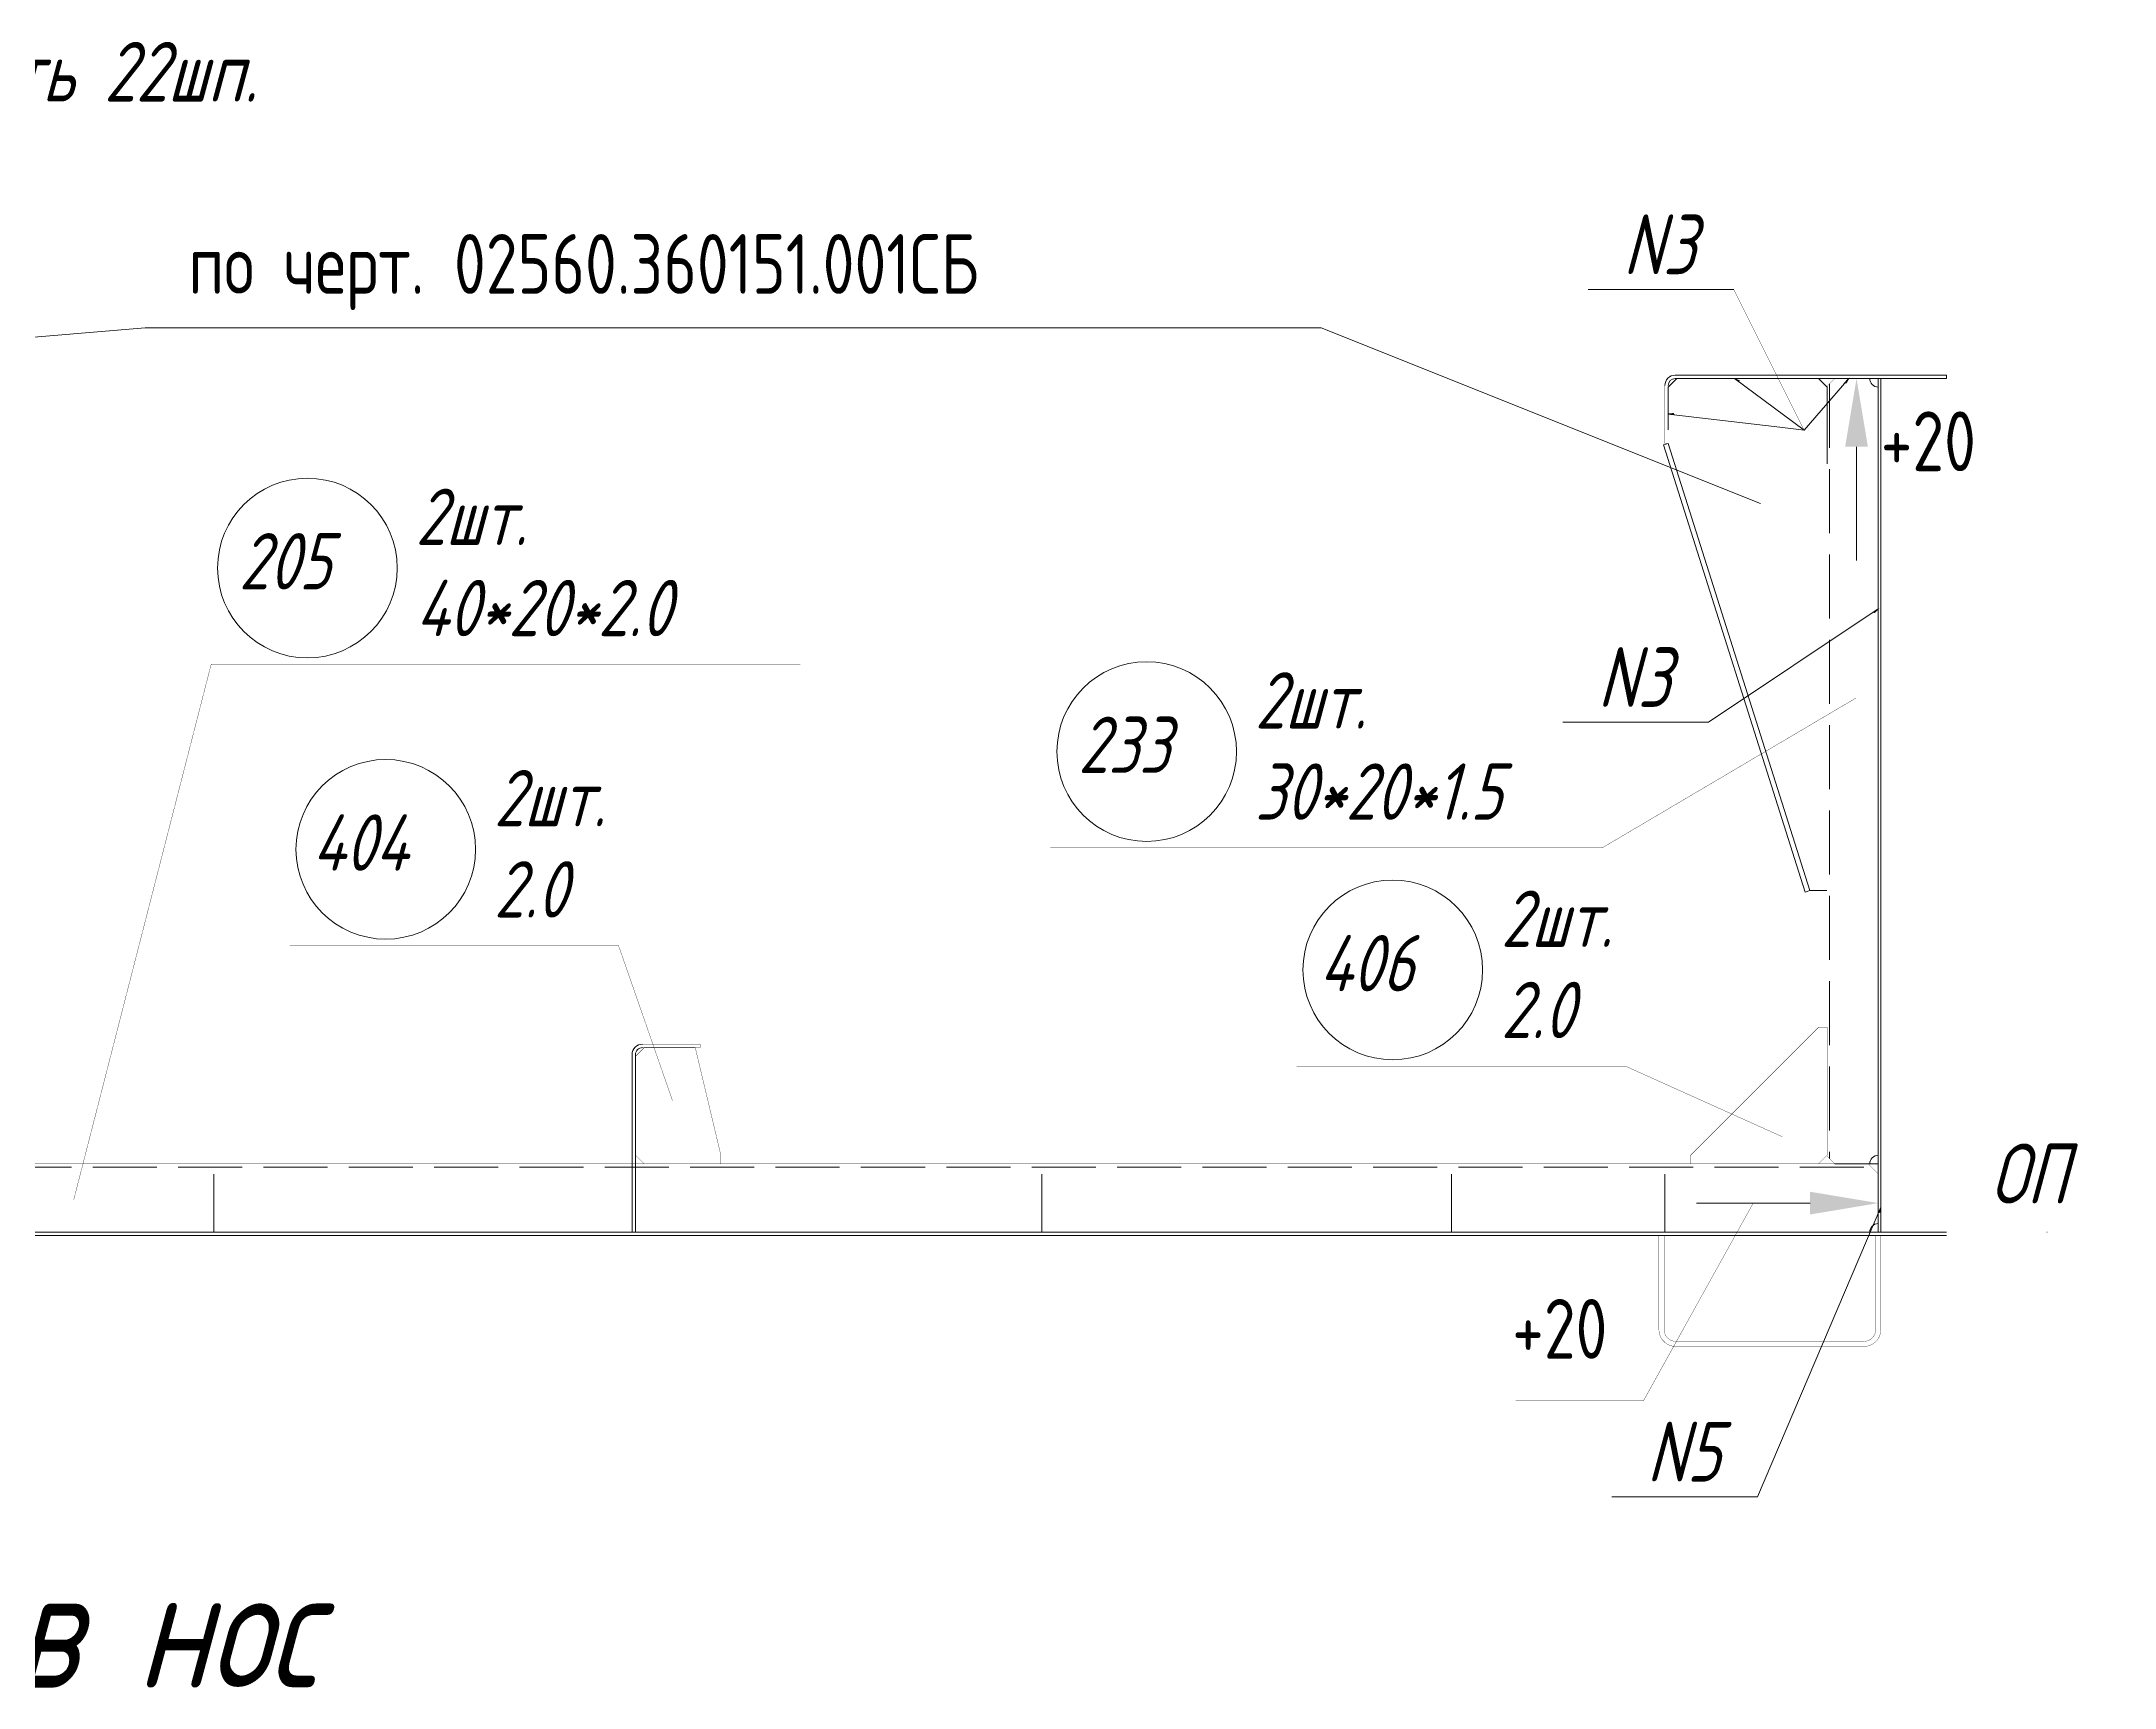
# Model space of a CAD drawing. Header units: millimetres. Extents: x 77380 to 135900, y -10260 to 17301.
# Drawn here: x 126143 to 127357, y 850 to 1814 of the extents above; entities that cross this region are included whole.
import ezdxf

# ---------------------------------------------------------------- set-up
doc = ezdxf.new("R2010")
doc.units = ezdxf.units.MM
for name, pattern in [('K5LT32768', [0]), ('K5LT32769', [50, 37.5, -12.5]), ('K5LT32770', [0]), ('K5LT32772', [0]), ('K5LT32773', [50, 37.5, -12.5]), ('K5LT32780', [0]), ('K5LT32784', [850.2000000029802, 600, -125, 0.2000000029802322, -125]), ('K5LT32789', [340.20000000298023, 240, -50, 0.2000000029802322, -50]), ('K5LT32790', [0]), ('K5LT32831', [0]), ('K5LT32835', [0]), ('K5LT_THIN', [0])]:
    doc.linetypes.add(name, pattern=pattern)
doc.styles.add('KTEXTSTYLE', font='GOST_AU.SHX', dxfattribs={"width": 0.96, "height": 5})

# ---------------------------------------------------------------- blocks, each defined once
blk = doc.blocks.new('U176')
blk.add_hatch(color=7).paths.add_polyline_path([(126667.6645254865, 16206.9976639366), (126654.3311921532, 16206.9976639366), (126660.9978588198, 16246.9976639366)])
at = {"color": 7, "linetype": 'K5LT32831', "lineweight": 9}
blk.add_line((126660.9978588198, 16206.9976639366), (126660.9978588198, 16140.47347333599), dxfattribs=at)
blk = doc.blocks.new('U179')
blk.add_hatch(color=7).paths.add_polyline_path([(126633.7481029605, 15757.33100489932), (126633.7481029605, 15770.66433823266), (126673.7481029605, 15763.99767156599)])
at = {"color": 7, "linetype": 'K5LT32831', "lineweight": 9}
blk.add_line((126633.7481029605, 15763.99767156599), (126567.2239123599, 15763.99767156599), dxfattribs=at)
blk = doc.blocks.new('U181')
at = {"color": 7, "linetype": 'K5LT_THIN', "lineweight": 18}
for p, q in [((126574.2645157638, 16045.68112788616), (126673.7481029605, 16112.03927620397)), ((126673.7481029605, 16112.03927620397), (126670.4204539042, 16109.81964746067))]:
    blk.add_line(p, q, dxfattribs=at)
at = {"color": 7, "linetype": 'K5LT32835', "lineweight": 18}
for p, q in [((126671.2527415021, 16110.373991949), (126671.2529288657, 16110.3749299804)), ((126671.9169877172, 16110.20724960333), (126671.2789564015, 16110.33469078865)), ((126671.9709389128, 16110.26122765076), (126671.2872101624, 16110.39779649974)), ((126671.3025735887, 16110.29928409698), (126671.3276367177, 16110.42476206693)), ((126671.8630365216, 16110.15327155589), (126671.328788488, 16110.25998293663)), ((126671.3524056752, 16110.22457624497), (126671.4023445698, 16110.47459415345)), ((126672.0248901084, 16110.3152056982), (126671.3619180144, 16110.44762858625)), ((126671.809085326, 16110.09929350845), (126671.3786205746, 16110.18527508462)), ((126671.4022377617, 16110.14986839295), (126671.4770524218, 16110.52442623997)), ((126671.7551341304, 16110.04531546101), (126671.4284526611, 16110.1105672326)), ((126672.078841304, 16110.36918374564), (126671.4366258665, 16110.49746067278)), ((126671.4520698482, 16110.07516054094), (126671.5517602738, 16110.57425832649)), ((126671.7011829348, 16109.99133741358), (126671.4782847476, 16110.03585938059)), ((126671.5019019348, 16110.00045268892), (126671.6264681258, 16110.62409041301)), ((126672.1327924996, 16110.42316179307), (126671.5113337185, 16110.5472927593)), ((126671.6472317392, 16109.93735936614), (126671.5281168341, 16109.96115152857)), ((126671.5517340213, 16109.9257448369), (126671.7011759778, 16110.67392249953)), ((126671.5932805436, 16109.8833813187), (126671.5779489206, 16109.88644367655)), ((126672.1867436952, 16110.47713984051), (126671.5860415705, 16110.59712484582)), ((126671.6117094517, 16109.90181939892), (126671.7758838298, 16110.72375458605)), ((126672.2406948908, 16110.53111788795), (126671.6607494225, 16110.64695693234)), ((126671.6926362451, 16109.98278647007), (126671.8505916819, 16110.77358667257)), ((126672.2946460864, 16110.58509593538), (126671.7354572745, 16110.69678901886)), ((126671.7735630385, 16110.06375354123), (126671.9252995339, 16110.8234187591)), ((126672.3485972819, 16110.63907398282), (126671.8101651265, 16110.74662110538)), ((126671.8544898319, 16110.14472061239), (126672.0000073859, 16110.87325084562)), ((126672.4025484775, 16110.69305203026), (126671.8848729786, 16110.7964531919)), ((126671.9354166252, 16110.22568768354), (126672.0747152379, 16110.92308293214)), ((126672.4564996731, 16110.7470300777), (126671.9595808306, 16110.84628527843)), ((126672.0163434186, 16110.3066547547), (126672.1494230899, 16110.97291501866)), ((126672.5104508687, 16110.80100812513), (126672.0342886826, 16110.89611736495)), ((126672.097270212, 16110.38762182586), (126672.2241309419, 16111.02274710518)), ((126672.5644020643, 16110.85498617257), (126672.1089965346, 16110.94594945147)), ((126672.1781970054, 16110.46858889701), (126672.298838794, 16111.0725791917)), ((126672.6183532599, 16110.90896422001), (126672.1837043866, 16110.99578153799)), ((126672.6723044555, 16110.96294226745), (126672.2584122386, 16111.04561362451)), ((126672.2591237988, 16110.54955596817), (126672.373546646, 16111.12241127822)), ((126672.7262556511, 16111.01692031488), (126672.3331200906, 16111.09544571103)), ((126672.3400505922, 16110.63052303932), (126672.448254498, 16111.17224336474)), ((126672.7802068467, 16111.07089836232), (126672.4078279427, 16111.14527779755)), ((126672.4209773856, 16110.71149011048), (126672.52296235, 16111.22207545126)), ((126672.8341580423, 16111.12487640976), (126672.4825357947, 16111.19510988407)), ((126672.501904179, 16110.79245718163), (126672.597670202, 16111.27190753779)), ((126672.8881092379, 16111.17885445719), (126672.5572436467, 16111.2449419706)), ((126672.5828309724, 16110.87342425279), (126672.672378054, 16111.32173962431)), ((126672.9420604335, 16111.23283250463), (126672.6319514987, 16111.29477405711)), ((126672.6637577658, 16110.95439132394), (126672.7470859061, 16111.37157171083)), ((126672.9960116291, 16111.28681055207), (126672.7066593507, 16111.34460614364)), ((126672.7446845591, 16111.0353583951), (126672.8217937581, 16111.42140379735)), ((126673.0499628247, 16111.34078859951), (126672.7813672027, 16111.39443823016)), ((126672.8256113525, 16111.11632546625), (126672.8965016101, 16111.47123588387)), ((126673.1039140203, 16111.39476664694), (126672.8560750548, 16111.44427031668)), ((126672.9065381459, 16111.19729253741), (126672.9712094621, 16111.52106797039)), ((126673.1578652158, 16111.44874469438), (126672.9307829068, 16111.4941024032)), ((126672.9874649393, 16111.27825960857), (126673.0459173141, 16111.57090005691)), ((126673.2118164115, 16111.50272274182), (126673.0054907588, 16111.54393448972)), ((126673.0683917327, 16111.35922667972), (126673.1206251661, 16111.62073214343)), ((126673.265767607, 16111.55670078925), (126673.0801986108, 16111.59376657624)), ((126673.1493185261, 16111.44019375088), (126673.1953330182, 16111.67056422996)), ((126673.3197188026, 16111.61067883669), (126673.1549064628, 16111.64359866277)), ((126673.3736699982, 16111.66465688413), (126673.2296143148, 16111.69343074928)), ((126673.2302453195, 16111.52116082203), (126673.2700408702, 16111.72039631648)), ((126673.4276211938, 16111.71863493157), (126673.3043221669, 16111.74326283581)), ((126673.3111721129, 16111.60212789319), (126673.3447487222, 16111.770228403)), ((126673.4815723894, 16111.772612979), (126673.3790300189, 16111.79309492233)), ((126673.3920989063, 16111.68309496434), (126673.4194565742, 16111.82006048952)), ((126673.535523585, 16111.82659102644), (126673.4537378709, 16111.84292700885)), ((126673.4730256997, 16111.7640620355), (126673.4941644262, 16111.86989257604)), ((126673.5894747806, 16111.88056907388), (126673.5284457229, 16111.89275909537)), ((126673.5539524931, 16111.84502910665), (126673.5688722783, 16111.91972466256)), ((126673.6434259762, 16111.93454712131), (126673.6031535749, 16111.94259118189)), ((126673.6348792864, 16111.92599617781), (126673.6435801303, 16111.96955674908)), ((126673.6973771718, 16111.98852516875), (126673.6778614269, 16111.99242326841)), ((126673.7158060798, 16112.00696324897), (126673.7182879823, 16112.0193888356))]:
    blk.add_line(p, q, dxfattribs=at)
at = {"color": 7, "linetype": 'K5LT32835', "const_width": 0.18}
blk.add_lwpolyline([(126671.2523661682, 16110.3745546465), (126673.7481029605, 16112.03927620397), (126671.5853104797, 16109.87540728805)], close=True, dxfattribs=at)
blk = doc.blocks.new('U184')
at = {"color": 7, "linetype": 'K5LT_THIN', "lineweight": 18}
for p, q in [((126602.9992849072, 15591.99985856249), (126675.2480419253, 15761.52512559063)), ((126675.2480419253, 15761.52512559063), (126673.6797935401, 15757.84537057131))]:
    blk.add_line(p, q, dxfattribs=at)
at = {"color": 7, "linetype": 'K5LT32835', "lineweight": 18}
for p, q in [((126674.0724778741, 15758.76504413909), (126674.0721208234, 15758.76593156391)), ((126674.7351185879, 15759.06409362013), (126674.0882768505, 15758.803840241)), ((126674.1550907305, 15758.72983595869), (126674.1073290038, 15758.84854442025)), ((126674.7195472469, 15758.98938154311), (126674.1159375779, 15758.74652235984)), ((126674.7506899288, 15759.13880569714), (126674.1234850309, 15758.88645309734)), ((126674.2377035868, 15758.69462777829), (126674.1425371842, 15758.93115727659)), ((126674.7662612698, 15759.21351777416), (126674.1586932113, 15758.96906595368)), ((126674.3203164432, 15758.65941959788), (126674.1777453646, 15759.01377013293)), ((126674.7818326107, 15759.28822985118), (126674.1939013917, 15759.05167881002)), ((126674.703975906, 15758.91466946609), (126674.1985504342, 15758.71131417944)), ((126674.4029292995, 15758.62421141748), (126674.212953545, 15759.09638298928)), ((126674.7974039517, 15759.3629419282), (126674.2291095721, 15759.13429166636)), ((126674.4855421558, 15758.58900323708), (126674.2481617254, 15759.17899584561)), ((126674.8129752926, 15759.43765400521), (126674.2643177525, 15759.2169045227)), ((126674.6884045651, 15758.83995738907), (126674.2811632905, 15758.67610599903)), ((126674.5681550122, 15758.55379505668), (126674.2833699058, 15759.26160870196)), ((126674.8285466336, 15759.51236608223), (126674.2995259329, 15759.29951737904)), ((126674.6314381346, 15758.56662959044), (126674.3185780862, 15759.34422155829)), ((126674.8441179745, 15759.58707815925), (126674.3347341133, 15759.38213023538)), ((126674.654795146, 15758.67869770597), (126674.3537862666, 15759.42683441464)), ((126674.6728332241, 15758.76524531206), (126674.3637761469, 15758.64089781863)), ((126674.8596893154, 15759.66179023627), (126674.3699422937, 15759.46474309172)), ((126674.6781521574, 15758.7907658215), (126674.388994447, 15759.50944727098)), ((126674.8752606564, 15759.73650231329), (126674.4051504741, 15759.54735594806)), ((126674.7015091688, 15758.90283393702), (126674.4242026274, 15759.59206012732)), ((126674.8908319973, 15759.81121439031), (126674.4403586545, 15759.6299688044)), ((126674.6572618832, 15758.69053323504), (126674.4463890032, 15758.60568963823)), ((126674.7248661802, 15759.01490205255), (126674.4594108078, 15759.67467298366)), ((126674.9064033383, 15759.88592646732), (126674.4755668349, 15759.71258166074)), ((126674.7482231917, 15759.12697016808), (126674.4946189882, 15759.75728584)), ((126674.9219746792, 15759.96063854434), (126674.5107750153, 15759.79519451708)), ((126674.6416905422, 15758.61582115802), (126674.5290018596, 15758.57048145782)), ((126674.7715802031, 15759.2390382836), (126674.5298271686, 15759.83989869634)), ((126674.9375460202, 15760.03535062136), (126674.5459831957, 15759.87780737342)), ((126674.7949372145, 15759.35110639913), (126674.5650353491, 15759.92251155268)), ((126674.9531173611, 15760.11006269838), (126674.5811913761, 15759.96042022976)), ((126674.8182942259, 15759.46317451465), (126674.6002435295, 15760.00512440902)), ((126674.6261192013, 15758.541109081), (126674.6116147159, 15758.53527327742)), ((126674.9686887021, 15760.18477477539), (126674.6163995565, 15760.04303308611)), ((126674.8416512373, 15759.57524263018), (126674.6354517099, 15760.08773726536)), ((126674.984260043, 15760.25948685241), (126674.6516077369, 15760.12564594244)), ((126674.8650082487, 15759.68731074571), (126674.6706598903, 15760.1703501217)), ((126674.999831384, 15760.33419892943), (126674.6868159173, 15760.20825879879)), ((126674.8883652602, 15759.79937886123), (126674.7058680707, 15760.25296297804)), ((126675.0154027249, 15760.40891100645), (126674.7220240977, 15760.29087165512)), ((126674.9117222716, 15759.91144697676), (126674.7410762511, 15760.33557583438)), ((126675.0309740658, 15760.48362308346), (126674.7572322781, 15760.37348451147)), ((126674.935079283, 15760.02351509229), (126674.7762844315, 15760.41818869072)), ((126675.0465454068, 15760.55833516048), (126674.7924404585, 15760.45609736781)), ((126674.9584362944, 15760.13558320782), (126674.8114926119, 15760.50080154706)), ((126675.0621167477, 15760.6330472375), (126674.8276486389, 15760.53871022415)), ((126674.9817933058, 15760.24765132334), (126674.8467007923, 15760.58341440341)), ((126675.0776880887, 15760.70775931451), (126674.8628568193, 15760.62132308049)), ((126675.0051503172, 15760.35971943887), (126674.8819089727, 15760.66602725974)), ((126675.0932594296, 15760.78247139153), (126674.8980649997, 15760.70393593683)), ((126675.0285073287, 15760.47178755439), (126674.9171171531, 15760.74864011609)), ((126675.1088307706, 15760.85718346855), (126674.9332731801, 15760.78654879317)), ((126675.0518643401, 15760.58385566992), (126674.9523253335, 15760.83125297242)), ((126675.1244021115, 15760.93189554557), (126674.9684813605, 15760.86916164951)), ((126675.0752213515, 15760.69592378545), (126674.9875335139, 15760.91386582877)), ((126675.1399734525, 15761.00660762258), (126675.0036895409, 15760.95177450585)), ((126675.0985783629, 15760.80799190097), (126675.0227416943, 15760.99647868511)), ((126675.1555447934, 15761.0813196996), (126675.0388977213, 15761.03438736219)), ((126675.1219353743, 15760.9200600165), (126675.0579498747, 15761.07909154145)), ((126675.1711161344, 15761.15603177662), (126675.0741059017, 15761.11700021853)), ((126675.1452923858, 15761.03212813202), (126675.0931580551, 15761.16170439779)), ((126675.1866874753, 15761.23074385364), (126675.1093140821, 15761.19961307487)), ((126675.1686493972, 15761.14419624755), (126675.1283662355, 15761.24431725413)), ((126675.2022588163, 15761.30545593065), (126675.1445222625, 15761.28222593121)), ((126675.1920064086, 15761.25626436308), (126675.1635744159, 15761.32693011047)), ((126675.2178301572, 15761.38016800767), (126675.1797304429, 15761.36483878755)), ((126675.21536342, 15761.3683324786), (126675.1987825963, 15761.40954296681)), ((126675.2334014981, 15761.45488008469), (126675.2149386234, 15761.44745164389)), ((126675.2387204314, 15761.48040059413), (126675.2339907767, 15761.49215582315))]:
    blk.add_line(p, q, dxfattribs=at)
at = {"color": 7, "linetype": 'K5LT32835', "const_width": 0.18}
blk.add_lwpolyline([(126674.0718556364, 15758.76530932614), (126675.2480419253, 15761.52512559063), (126674.6238188893, 15758.53007206836)], close=True, dxfattribs=at)
blk = doc.blocks.new('U189')
at = {"color": 7, "linetype": 'K5LT_THIN', "lineweight": 18}
for p, q in [((126550.670714373, 16226.17701471965), (126554.6427192801, 16225.7045985705)), ((126615.9706196687, 16218.41047602659), (126550.670714373, 16226.17701471965))]:
    blk.add_line(p, q, dxfattribs=at)
at = {"color": 7, "linetype": 'K5LT32835', "lineweight": 18}
for p, q in [((126550.7162578832, 16226.18062085817), (126550.7063026329, 16226.17278197848)), ((126550.7422454444, 16226.18267855519), (126550.7545572636, 16226.16704274418)), ((126550.8303769613, 16226.18965681523), (126550.7954766864, 16226.16217593344)), ((126550.8183248298, 16226.18870252657), (126550.8437313171, 16226.15643669914)), ((126550.9444960394, 16226.1986927723), (126550.8846507398, 16226.1515698884)), ((126550.8944042152, 16226.19472649795), (126550.9329053705, 16226.1458306541)), ((126550.9704836006, 16226.20075046932), (126551.0220794239, 16226.13522460906)), ((126551.0586151174, 16226.20772872937), (126550.9738247933, 16226.14096384336)), ((126551.0465629859, 16226.2067744407), (126551.1112534774, 16226.12461856403)), ((126551.1727341955, 16226.21676468643), (126551.0629988467, 16226.13035779832)), ((126551.1226423713, 16226.21279841208), (126551.2004275308, 16226.11401251899)), ((126551.2868532736, 16226.22580064349), (126551.1521729002, 16226.11975175329)), ((126551.1987217567, 16226.21882238345), (126551.2896015843, 16226.10340647395)), ((126551.4009723517, 16226.23483660056), (126551.2413469536, 16226.10914570825)), ((126551.2748011421, 16226.22484635483), (126551.3787756378, 16226.09280042891)), ((126551.5150914297, 16226.24387255763), (126551.3305210071, 16226.09853966321)), ((126551.3508805275, 16226.23087032621), (126551.4679496912, 16226.08219438387)), ((126551.6292105078, 16226.25290851469), (126551.4196950605, 16226.08793361817)), ((126551.4269599128, 16226.23689429758), (126551.5571237446, 16226.07158833884)), ((126551.5030392982, 16226.24291826896), (126551.6462977981, 16226.0609822938)), ((126551.7433295859, 16226.26194447176), (126551.508869114, 16226.07732757314)), ((126551.5791186836, 16226.24894224034), (126551.7354718516, 16226.05037624876)), ((126551.8574486639, 16226.27098042882), (126551.5980431674, 16226.0667215281)), ((126551.655198069, 16226.25496621171), (126551.824645905, 16226.03977020373)), ((126551.971567742, 16226.28001638589), (126551.6872172209, 16226.05611548306)), ((126551.7312774544, 16226.26099018309), (126551.9138199584, 16226.02916415868)), ((126552.0856868201, 16226.28905234295), (126551.7763912743, 16226.04550943802)), ((126551.8073568398, 16226.26701415447), (126552.0029940119, 16226.01855811365)), ((126552.1998058982, 16226.29808830002), (126551.8655653278, 16226.03490339299)), ((126551.8834362251, 16226.27303812584), (126552.0921680653, 16226.00795206861)), ((126552.3139249762, 16226.30712425708), (126551.9547393812, 16226.02429734794)), ((126551.9595156105, 16226.27906209722), (126552.1813421188, 16225.99734602357)), ((126552.0355949959, 16226.2850860686), (126552.2705161723, 16225.98673997853)), ((126552.4280440543, 16226.31616021415), (126552.0439134347, 16226.01369130291)), ((126552.1116743813, 16226.29111003997), (126552.3596902257, 16225.97613393349)), ((126552.5421631324, 16226.32519617121), (126552.1330874881, 16226.00308525787)), ((126552.1877537666, 16226.29713401135), (126552.4488642791, 16225.96552788846)), ((126552.6562822104, 16226.33423212828), (126552.2222615416, 16225.99247921283)), ((126552.263833152, 16226.30315798273), (126552.5380383326, 16225.95492184342)), ((126552.7704012885, 16226.34326808534), (126552.311435595, 16225.98187316779)), ((126552.3399125374, 16226.3091819541), (126552.6272123861, 16225.94431579838)), ((126552.8845203666, 16226.3523040424), (126552.4006096485, 16225.97126712276)), ((126552.4159919228, 16226.31520592548), (126552.7163864395, 16225.93370975335)), ((126552.9986394446, 16226.36133999947), (126552.4897837019, 16225.96066107772)), ((126552.4920713082, 16226.32122989686), (126552.8055604929, 16225.9231037083)), ((126552.5681506936, 16226.32725386823), (126552.8947345464, 16225.91249766327)), ((126553.1127585227, 16226.37037595654), (126552.5789577554, 16225.95005503268)), ((126552.6442300789, 16226.33327783961), (126552.9839085998, 16225.90189161823)), ((126553.2268776008, 16226.3794119136), (126552.6681318088, 16225.93944898764)), ((126552.7203094643, 16226.33930181099), (126553.0730826533, 16225.89128557319)), ((126553.3409966789, 16226.38844787067), (126552.7573058623, 16225.92884294261)), ((126552.7963888497, 16226.34532578236), (126553.1622567068, 16225.88067952816)), ((126553.4551157569, 16226.39748382773), (126552.8464799157, 16225.91823689757)), ((126552.8724682351, 16226.35134975374), (126553.2514307602, 16225.87007348311)), ((126553.569234835, 16226.4065197848), (126552.9356539692, 16225.90763085253)), ((126552.9485476205, 16226.35737372512), (126553.3406048136, 16225.85946743808)), ((126553.0246270058, 16226.3633976965), (126553.4297788671, 16225.84886139304)), ((126553.6833539131, 16226.41555574186), (126553.0248280226, 16225.89702480749)), ((126553.1007063912, 16226.36942166787), (126553.5189529205, 16225.838255348)), ((126553.713434208, 16226.35841858501), (126553.1140020761, 16225.88641876245)), ((126553.1767857766, 16226.37544563925), (126553.608126974, 16225.82764930297)), ((126553.7028281629, 16226.26924453156), (126553.2031761295, 16225.87581271742)), ((126553.252865162, 16226.38146961062), (126553.6553774032, 16225.87028558191)), ((126553.6922221179, 16226.18007047811), (126553.292350183, 16225.86520667238)), ((126553.3289445474, 16226.387493582), (126553.6659834482, 16225.95945963537)), ((126553.6816160729, 16226.09089642466), (126553.3815242364, 16225.85460062734)), ((126553.4050239327, 16226.39351755338), (126553.6765894932, 16226.04863368882)), ((126553.6710100278, 16226.00172237121), (126553.4706982899, 16225.8439945823)), ((126553.4811033181, 16226.39954152476), (126553.6871955383, 16226.13780774227)), ((126553.5571827035, 16226.40556549613), (126553.6978015833, 16226.22698179572)), ((126553.6604039828, 16225.91254831776), (126553.5598723433, 16225.83338853726)), ((126553.6332620889, 16226.41158946751), (126553.7084076283, 16226.31615584917)), ((126553.6497979378, 16225.82337426431), (126553.6490463968, 16225.82278249223)), ((126553.7093414743, 16226.41761343888), (126553.7190136734, 16226.40532990262))]:
    blk.add_line(p, q, dxfattribs=at)
at = {"color": 7, "linetype": 'K5LT32835', "const_width": 0.18}
blk.add_lwpolyline([(126553.6497180533, 16225.82270260778), (126550.670714373, 16226.17701471965), (126553.7205804757, 16226.41850334385)], close=True, dxfattribs=at)
blk = doc.blocks.new('U190')
at = {"color": 7, "linetype": 'K5LT_THIN', "lineweight": 18}
for p, q in [((126589.5101870097, 16246.99728246687), (126592.7200770574, 16244.6105261153)), ((126630.238019222, 16216.71356222283), (126589.5101870097, 16246.99728246687))]:
    blk.add_line(p, q, dxfattribs=at)
at = {"color": 7, "linetype": 'K5LT32835', "lineweight": 18}
for p, q in [((126589.5514830635, 16246.97774144582), (126589.538946894, 16246.97589767318)), ((126589.5750469855, 16246.96659115289), (126589.5779428324, 16246.94690172556)), ((126589.6549592241, 16246.92877720711), (126589.6110109808, 16246.92231346483)), ((126589.6440310926, 16246.93394832709), (126589.6500069192, 16246.89331751722)), ((126589.7584353848, 16246.87981296841), (126589.6830750677, 16246.8687292565)), ((126589.7130151997, 16246.90130550128), (126589.7220710061, 16246.83973330888)), ((126589.8619115455, 16246.8308487297), (126589.7551391546, 16246.81514504816)), ((126589.7819993068, 16246.86866267548), (126589.794135093, 16246.78614910054)), ((126589.9653877062, 16246.781884491), (126589.8272032415, 16246.76156083982)), ((126589.8509834139, 16246.83601984967), (126589.8661991799, 16246.7325648922)), ((126590.0688638668, 16246.73292025229), (126589.8992673283, 16246.70797663148)), ((126589.9199675211, 16246.80337702387), (126589.9382632667, 16246.67898068386)), ((126590.1723400275, 16246.68395601358), (126589.9713314152, 16246.65439242314)), ((126589.9889516282, 16246.77073419807), (126590.0103273536, 16246.62539647552)), ((126590.2758161882, 16246.63499177488), (126590.0433955021, 16246.6008082148)), ((126590.0579357353, 16246.73809137226), (126590.0823914405, 16246.57181226719)), ((126590.3792923489, 16246.58602753617), (126590.1154595889, 16246.54722400646)), ((126590.1269198424, 16246.70544854646), (126590.1544555273, 16246.51822805885)), ((126590.4827685095, 16246.53706329747), (126590.1875236758, 16246.49363979812)), ((126590.1959039495, 16246.67280572065), (126590.2265196142, 16246.46464385051)), ((126590.5862446702, 16246.48809905876), (126590.2595877627, 16246.44005558978)), ((126590.2648880566, 16246.64016289485), (126590.2985837011, 16246.41105964217)), ((126590.6897208309, 16246.43913482005), (126590.3316518496, 16246.38647138144)), ((126590.3338721638, 16246.60752006905), (126590.370647788, 16246.35747543383)), ((126590.4028562709, 16246.57487724324), (126590.4427118748, 16246.30389122549)), ((126590.7931969916, 16246.39017058135), (126590.4037159364, 16246.33288717311)), ((126590.471840378, 16246.54223441744), (126590.5147759617, 16246.25030701715)), ((126590.8966731522, 16246.34120634264), (126590.4757800233, 16246.27930296477)), ((126590.5408244851, 16246.50959159164), (126590.5868400486, 16246.19672280881)), ((126591.0001493129, 16246.29224210394), (126590.5478441102, 16246.22571875643)), ((126590.6098085922, 16246.47694876583), (126590.6589041354, 16246.14313860047)), ((126591.1036254736, 16246.24327786523), (126590.619908197, 16246.17213454809)), ((126590.6787926993, 16246.44430594003), (126590.7309682223, 16246.08955439213)), ((126591.2071016343, 16246.19431362652), (126590.6919722839, 16246.11855033975)), ((126590.7477768065, 16246.41166311422), (126590.8030323092, 16246.0359701838)), ((126591.3105777949, 16246.14534938782), (126590.7640363708, 16246.06496613141)), ((126590.8167609136, 16246.37902028842), (126590.8750963961, 16245.98238597545)), ((126591.4140539556, 16246.09638514911), (126590.8361004577, 16246.01138192307)), ((126590.8857450207, 16246.34637746261), (126590.9471604829, 16245.92880176712)), ((126591.5175301163, 16246.04742091041), (126590.9081645445, 16245.95779771473)), ((126590.9547291278, 16246.31373463681), (126591.0192245698, 16245.87521755878)), ((126591.621006277, 16245.9984566717), (126590.9802286314, 16245.90421350639)), ((126591.0237132349, 16246.28109181101), (126591.0912886567, 16245.82163335044)), ((126591.7244824376, 16245.94949243299), (126591.0522927183, 16245.85062929805)), ((126591.092697342, 16246.2484489852), (126591.1633527435, 16245.7680491421)), ((126591.8279585983, 16245.90052819429), (126591.1243568051, 16245.79704508972)), ((126591.1616814492, 16246.2158061594), (126591.2354168304, 16245.71446493376)), ((126591.931434759, 16245.85156395558), (126591.196420892, 16245.74346088137)), ((126591.2306655563, 16246.18316333359), (126591.3074809173, 16245.66088072542)), ((126592.0349109197, 16245.80259971688), (126591.2684849789, 16245.68987667304)), ((126591.2996496634, 16246.15052050779), (126591.3795450042, 16245.60729651708)), ((126592.1383870803, 16245.75363547817), (126591.3405490658, 16245.6362924647)), ((126591.3686337705, 16246.11787768199), (126591.451609091, 16245.55371230874)), ((126592.241863241, 16245.70467123946), (126591.4126131526, 16245.58270825636)), ((126591.4376178776, 16246.08523485618), (126591.5236731779, 16245.5001281004)), ((126592.2395133903, 16245.64014250915), (126591.4846772395, 16245.52912404802)), ((126591.5066019847, 16246.05259203038), (126591.5957372648, 16245.44654389206)), ((126592.185929182, 16245.56807842228), (126591.5567413264, 16245.47553983968)), ((126591.5755860919, 16246.01994920458), (126591.6678013517, 16245.39295968372)), ((126592.1323449736, 16245.49601433541), (126591.6288054132, 16245.42195563134)), ((126591.644570199, 16245.98730637877), (126591.7398654385, 16245.33937547539)), ((126592.0787607653, 16245.42395024854), (126591.7008695001, 16245.368371423)), ((126591.7135543061, 16245.95466355297), (126591.8119295254, 16245.28579126704)), ((126592.0251765569, 16245.35188616166), (126591.772933587, 16245.31478721466)), ((126591.7825384132, 16245.92202072716), (126591.8839936123, 16245.23220705871)), ((126591.9715923486, 16245.27982207479), (126591.8449976739, 16245.26120300632)), ((126591.8515225203, 16245.88937790136), (126591.9461968983, 16245.24566835687)), ((126591.9180081403, 16245.20775798792), (126591.9170617607, 16245.20761879798)), ((126591.9205066274, 16245.85673507555), (126591.9997811066, 16245.31773244375)), ((126591.9894907346, 16245.82409224975), (126592.053365315, 16245.38979653062)), ((126592.0584748417, 16245.79144942395), (126592.1069495233, 16245.46186061749)), ((126592.1274589488, 16245.75880659814), (126592.1605337316, 16245.53392470436)), ((126592.1964430559, 16245.72616377234), (126592.21411794, 16245.60598879123)), ((126592.265427163, 16245.69352094653), (126592.2677021483, 16245.67805287811))]:
    blk.add_line(p, q, dxfattribs=at)
at = {"color": 7, "linetype": 'K5LT32835', "const_width": 0.18}
blk.add_lwpolyline([(126591.9176045455, 16245.20721520319), (126589.5101870097, 16246.99728246687), (126592.2756179982, 16245.68869871035)], close=True, dxfattribs=at)
blk = doc.blocks.new('U191')
at = {"color": 7, "linetype": 'K5LT_THIN', "lineweight": 18}
for p, q in [((126630.238019222, 16216.71356222283), (126656.444074208, 16246.99728246687)), ((126656.444074208, 16246.99728246687), (126653.8266249469, 16243.97255779088))]:
    blk.add_line(p, q, dxfattribs=at)
at = {"color": 7, "linetype": 'K5LT32835', "lineweight": 18}
for p, q in [((126654.4814987358, 16244.72829635547), (126654.4814298665, 16244.72925043358)), ((126655.2038198728, 16244.81060967609), (126654.5083947156, 16244.7604110164)), ((126655.1661681972, 16244.74422660268), (126654.5172222113, 16244.69738300152)), ((126654.5494057415, 16244.6695329436), (126654.5401932784, 16244.7971574393)), ((126655.2414715484, 16244.8769927495), (126654.5671581275, 16244.82831802211)), ((126655.1285165216, 16244.67784352927), (126654.585129217, 16244.63861958964)), ((126654.6173127473, 16244.61076953173), (126654.5989566903, 16244.86506444501)), ((126655.279123224, 16244.94337582291), (126654.6259215394, 16244.89622502783)), ((126655.090864846, 16244.61146045586), (126654.6530362228, 16244.57985617777)), ((126654.685219753, 16244.55200611985), (126654.6577201022, 16244.93297145073)), ((126655.3167748996, 16245.00975889631), (126654.6846849513, 16244.96413203354)), ((126654.7531267587, 16244.49324270798), (126654.716483514, 16245.00087845645)), ((126655.0532131704, 16244.54507738246), (126654.7209432285, 16244.5210927659)), ((126655.3544265752, 16245.07614196972), (126654.7434483631, 16245.03203903926)), ((126654.8210337644, 16244.43447929611), (126654.7752469259, 16245.06878546216)), ((126655.0155614947, 16244.47869430905), (126654.7888502342, 16244.46232935403)), ((126655.3920782508, 16245.14252504313), (126654.802211775, 16245.09994604497)), ((126654.8889407701, 16244.37571588424), (126654.8340103378, 16245.13669246787)), ((126654.9779098191, 16244.41231123564), (126654.8567572399, 16244.40356594216)), ((126655.4297299264, 16245.20890811654), (126654.8609751869, 16245.16785305069)), ((126654.9531193834, 16244.36860361069), (126654.8927737496, 16245.20459947359)), ((126655.467381602, 16245.27529118994), (126654.9197385987, 16245.2357600564)), ((126654.9402581435, 16244.34592816223), (126654.9246642456, 16244.34480253029)), ((126655.0095968968, 16244.4681782208), (126654.9515371615, 16245.2725064793)), ((126655.5050332776, 16245.34167426335), (126654.9785020106, 16245.30366706212)), ((126655.0660744102, 16244.56775283091), (126655.0103005734, 16245.34041348502)), ((126655.5426849532, 16245.40805733676), (126655.0372654225, 16245.37157406783)), ((126655.1225519236, 16244.66732744103), (126655.0690639853, 16245.40832049074)), ((126655.5803366288, 16245.47444041017), (126655.0960288344, 16245.43948107355)), ((126655.179029437, 16244.76690205114), (126655.1278273971, 16245.47622749645)), ((126655.6179883045, 16245.54082348358), (126655.1547922462, 16245.50738807927)), ((126655.2355069504, 16244.86647666125), (126655.186590809, 16245.54413450217)), ((126655.6556399801, 16245.60720655699), (126655.2135556581, 16245.57529508498)), ((126655.2919844638, 16244.96605127136), (126655.2453542209, 16245.61204150788)), ((126655.6932916557, 16245.67358963039), (126655.27231907, 16245.64320209069)), ((126655.3484619772, 16245.06562588147), (126655.3041176327, 16245.6799485136)), ((126655.7309433313, 16245.7399727038), (126655.3310824818, 16245.71110909641)), ((126655.4049394907, 16245.16520049158), (126655.3628810446, 16245.74785551931)), ((126655.7685950069, 16245.80635577721), (126655.3898458937, 16245.77901610213)), ((126655.4614170041, 16245.2647751017), (126655.4216444565, 16245.81576252503)), ((126655.8062466825, 16245.87273885062), (126655.4486093056, 16245.84692310784)), ((126655.5178945175, 16245.36434971181), (126655.4804078684, 16245.88366953074)), ((126655.8438983581, 16245.93912192402), (126655.5073727175, 16245.91483011356)), ((126655.5743720309, 16245.46392432192), (126655.5391712802, 16245.95157653646)), ((126655.8815500337, 16246.00550499743), (126655.5661361293, 16245.98273711927)), ((126655.6308495443, 16245.56349893204), (126655.5979346921, 16246.01948354217)), ((126655.9192017093, 16246.07188807084), (126655.6248995412, 16246.05064412499)), ((126655.6873270577, 16245.66307354215), (126655.656698104, 16246.08739054789)), ((126655.9568533849, 16246.13827114425), (126655.6836629531, 16246.1185511307)), ((126655.7438045711, 16245.76264815226), (126655.7154615158, 16246.1552975536)), ((126655.9945050605, 16246.20465421766), (126655.7424263649, 16246.18645813642)), ((126655.8002820845, 16245.86222276237), (126655.7742249277, 16246.22320455932)), ((126656.0321567361, 16246.27103729107), (126655.8011897768, 16246.25436514213)), ((126655.856759598, 16245.96179737248), (126655.8329883396, 16246.29111156503)), ((126656.0698084117, 16246.33742036447), (126655.8599531887, 16246.32227214785)), ((126655.9132371114, 16246.06137198259), (126655.8917517515, 16246.35901857075)), ((126656.1074600873, 16246.40380343788), (126655.9187166006, 16246.39017915356)), ((126655.9697146248, 16246.16094659271), (126655.9505151633, 16246.42692557646)), ((126656.1451117629, 16246.47018651129), (126655.9774800124, 16246.45808615928)), ((126656.0261921382, 16246.26052120282), (126656.0092785752, 16246.49483258218)), ((126656.1827634386, 16246.5365695847), (126656.0362434243, 16246.52599316499)), ((126656.0826696516, 16246.36009581293), (126656.0680419871, 16246.56273958789)), ((126656.2204151142, 16246.6029526581), (126656.0950068362, 16246.59390017071)), ((126656.139147165, 16246.45967042304), (126656.1268053989, 16246.63064659361)), ((126656.2580667898, 16246.66933573151), (126656.153770248, 16246.66180717642)), ((126656.1956246784, 16246.55924503315), (126656.1855688108, 16246.69855359933)), ((126656.2957184654, 16246.73571880492), (126656.2125336599, 16246.72971418214)), ((126656.2521021918, 16246.65881964326), (126656.2443322227, 16246.76646060504)), ((126656.333370141, 16246.80210187833), (126656.2712970718, 16246.79762118786)), ((126656.3085797052, 16246.75839425338), (126656.3030956346, 16246.83436761076)), ((126656.3710218166, 16246.86848495174), (126656.3300604837, 16246.86552819357)), ((126656.3650572186, 16246.85796886349), (126656.3618590464, 16246.90227461647)), ((126656.4086734922, 16246.93486802515), (126656.3888238955, 16246.93343519928)), ((126656.4215347321, 16246.9575434736), (126656.4206224583, 16246.97018162219))]:
    blk.add_line(p, q, dxfattribs=at)
at = {"color": 7, "linetype": 'K5LT32835', "const_width": 0.18}
blk.add_lwpolyline([(126654.4809872621, 16244.72873895988), (126656.444074208, 16246.99728246687), (126654.9346959635, 16244.33612157071)], close=True, dxfattribs=at)

msp = doc.modelspace()

# ---------------------------------------------------------------- linework, layer by layer
at = {"color": 7, "linetype": 'K5LT32780', "lineweight": 18}
for p, q in [((127134.0989445607, 1669.118049804871), (127048.780771793, 1669.118049804871)), ((126203.6128358684, 1646.574711176447), (126892.3695891976, 1646.574711176447)), ((126892.3695891976, 1646.574711176447), (127149.7940510851, 1543.724450853333)), ((127119.310708029, 1415.6700101032), (127033.9925352613, 1415.6700101032)), ((127148.0454771724, 961.9887407795286), (127062.7273044047, 961.9887407795286))]:
    msp.add_line(p, q, dxfattribs=at)
at = {"color": 7, "linetype": 'K5LT_THIN', "lineweight": 18}
for p, q in [((126203.6128358684, 1646.574711176447), (125087.7945393663, 1553.794079929281)), ((127258.7936848741, 1618.98582899055), (127258.7936848741, 1616.986164683909)), ((127095.7925862413, 1578.98582899055), (127092.932496459, 1578.080353183355)), ((127178.7390584093, 1316.986164683909), (127095.7925862413, 1578.98582899055)), ((127161.016811934, 1588.399358243627), (127175.2842114873, 1586.702444439874)), ((127092.932496459, 1578.080353183355), (127175.878968627, 1316.080688876715)), ((127178.7390584093, 1316.986164683909), (127175.878968627, 1316.080688876715)), ((127188.7390584093, 1316.986164683909), (127178.7390584093, 1316.986164683909))]:
    msp.add_line(p, q, dxfattribs=at)
at = {"color": 2, "linetype": 'K5LT32770', "lineweight": 18, "true_color": 0xffff00}
for p, q in [((127100.7928914171, 1616.986164683909), (127095.7925862413, 1611.985859508128)), ((127183.7936848741, 1616.986164683909), (127115.794417296, 1616.986164683909)), ((127188.7939900499, 1611.985859508128), (127183.7936848741, 1616.986164683909)), ((127095.7925862413, 1611.985859508128), (127095.7925862413, 1586.985859508128)), ((127188.7939900499, 1566.986164683909), (127188.7939900499, 1611.985859508128))]:
    msp.add_line(p, q, dxfattribs=at)
at = {"color": 3, "linetype": 'K5LT32768', "lineweight": 18, "true_color": 0x00ff00}
for p, q in [((127099.7934888129, 1616.986164683905), (127258.7936848741, 1616.986164683909)), ((127099.7935215782, 1618.985828990546), (127258.7936848741, 1618.98582899055)), ((127218.7942952257, 1616.986164683909), (127193.2938069444, 1616.986164683909)), ((127218.7942952257, 1156.9863172718), (127218.7942952257, 1616.986164683909)), ((127218.7942952257, 1116.986164683909), (127218.7942952257, 1616.986164683909)), ((127220.2942341905, 1116.986164683909), (127220.2942341905, 1616.986164683909)), ((126488.7939900499, 1116.986164683909), (126488.7939900499, 1221.059498424143)), ((126490.794417296, 1116.986164683909), (126490.794417296, 1221.059498424143)), ((127193.2938069444, 1156.9863172718), (127218.7942952257, 1156.9863172718)), ((127218.7942952257, 1150.985798472972), (127218.7942952257, 1116.986164683909)), ((127258.7936848741, 1116.986164683909), (124978.7949055773, 1116.986164683909)), ((127258.7936848741, 1114.986500377268), (124978.7949055773, 1114.986500377268)), ((127218.7942952257, 1116.986164683909), (125018.7942952257, 1116.986164683909))]:
    msp.add_line(p, q, dxfattribs=at)
at = {"color": 3, "linetype": 'K5LT32769', "lineweight": 18, "true_color": 0x00ff00}
msp.add_line((127190.2389973741, 1613.931355113597), (127190.2389973741, 1160.041126842112), dxfattribs=at)
at = {"color": 1, "linetype": 'K5LT32773', "lineweight": 18, "true_color": 0xff0000}
msp.add_line((125022.8668660265, 1155.059132213206), (127214.7217244249, 1155.059132213206), dxfattribs=at)
at = {"color": 3, "linetype": 'K5LT32789', "lineweight": 18, "true_color": 0x00ff00}
for p, q in [((126243.7942952257, 1116.986164683909), (126243.7942952257, 1150.985798472972)), ((126728.7949055773, 1116.986164683909), (126728.7949055773, 1150.985798472972)), ((126968.7942952257, 1116.986164683909), (126968.7942952257, 1150.985798472972)), ((127093.7942952257, 1116.986164683909), (127093.7942952257, 1150.985798472972))]:
    msp.add_line(p, q, dxfattribs=at)
at = {"color": 1, "linetype": 'K5LT32784', "lineweight": 18, "true_color": 0xff0000}
msp.add_line((124892.148680328, 1116.986546153636), (127357.1778865167, 1116.986546153636), dxfattribs=at)
at = {"color": 7, "linetype": 'K5LT32780', "const_width": 0.18}
for points in [[(127048.780771793, 1669.118049804871), (127134.0989445607, 1669.118049804871), (127175.2842114873, 1586.702444439874)], [(127006.4089476481, 1018.190181595211), (127081.209561373, 1018.190181595211), (127145.5321999254, 1133.98655378303)]]:
    msp.add_lwpolyline(points, dxfattribs=at)
at = {"color": 3, "linetype": 'K5LT32768', "true_color": 0x00ff00, "const_width": 0.18}
for points in [[(127193.2938069444, 1616.986164683909), (127188.7390584093, 1612.431416148753), (127188.7390584093, 1161.541065806956), (127193.2938069444, 1156.9863172718)], [(126494.7937459093, 1227.059254283518), (126528.7216633898, 1227.059254283518), (126528.7216633898, 1225.058827037425), (126494.7937459093, 1225.058827037425)]]:
    msp.add_lwpolyline(points, dxfattribs=at)
at = {"color": 1, "linetype": 'K5LT32772', "true_color": 0xff0000, "const_width": 0.18}
for points in [[(127093.7936848741, 1612.912983531565), (127093.7936848741, 1578.98582899055), (127095.7925862413, 1578.98582899055), (127095.7925862413, 1612.912983531565)], [(126587.3207084595, 1449.60710840984), (126242.2195232587, 1449.60710840984), (126161.7068285945, 1135.954323655165)], [(126733.8664983175, 1342.085362930218), (127057.0935881714, 1342.085362930218), (127205.6389931121, 1429.770354413555)], [(126288.1338510375, 1284.829734458657), (126480.8475640203, 1284.829734458657), (126512.4831987337, 1193.919525200905)], [(126878.0083368405, 1214.189073240737), (127070.7220498233, 1214.189073240672), (127162.5051796538, 1172.887854584485)], [(125018.7942952257, 1150.985798472972), (125024.8672932726, 1157.058796519847), (127212.7212971788, 1157.058796519847), (127218.7942952257, 1150.985798472972)]]:
    msp.add_lwpolyline(points, dxfattribs=at)
at = {"color": 2, "linetype": 'K5LT32770', "true_color": 0xffff00, "const_width": 0.18}
for points in [[(127183.7936848741, 1156.9863172718), (127108.7936848741, 1156.9863172718), (127108.7936848741, 1161.985859508128), (127183.7936848741, 1236.985859508128), (127188.7939900499, 1236.985859508128), (127188.7939900499, 1161.985859508128), (127183.7936848741, 1156.9863172718)], [(126490.794417296, 1161.985859508128), (126490.794417296, 1219.986042613597), (126495.7947224718, 1224.986347789378), (126525.7950276476, 1224.986347789378), (126540.794417296, 1161.985859508128), (126540.794417296, 1156.9863172718), (126495.7947224718, 1156.9863172718), (126490.794417296, 1161.985859508128)]]:
    msp.add_lwpolyline(points, dxfattribs=at)
at = {"color": 8, "linetype": 'K5LT32790', "true_color": 0x808080, "const_width": 0.18}
msp.add_lwpolyline([(127217.2942341903, 1114.986500376555), (127217.2942341903, 1059.986347788668, -0.414213562373095), (127210.2942341903, 1052.986347788672), (127100.2943104843, 1052.986347788745, -0.414213562373095), (127093.2943104843, 1059.986347788745), (127093.2943104843, 1114.986500376635), (127090.2943104843, 1114.986500376643), (127090.2943104843, 1059.986347788748, 0.4142135623732017), (127100.2943104843, 1049.986347788745), (127210.2942341903, 1049.986347788672, 0.414213562373095), (127220.2942341903, 1059.986347788665), (127220.2942341903, 1114.986500376555)], format="xyb", close=True, dxfattribs=at)
at = {"color": 1, "linetype": 'K5LT32772', "lineweight": 18, "true_color": 0xff0000}
for centre in [(126298.5796917157, 1505.96697169109), (126790.2266667745, 1398.445226211468), (126344.4940194946, 1341.189902915688), (126934.3685052975, 1270.549241697725)]:
    msp.add_circle(centre, 52.60273933410645, dxfattribs=at)
at = {"color": 3, "linetype": 'K5LT32768', "lineweight": 18, "true_color": 0x00ff00}
for centre, radius, start, end in [((127099.7934407335, 1612.912983531565), 5.999583750963716, 89.99835205177737, 180.0016479492648), ((127099.7934407335, 1612.912220592112), 4.000807926056956, 89.99932861374892, 179.9897460936185), ((127218.7942952257, 1616.986164683909), 5.000520870086744, 180.0024719237935, 269.9975280751643), ((126494.7937459093, 1221.059498424143), 5.999583750963716, 89.99835205177737, 180.0016479492648), ((126494.7937459093, 1221.060261363597), 3.998854011298474, 89.99320220918939, 180.0068054199535), ((127218.7942952257, 1156.9863172718), 4.999869689347016, 89.99501037504974, 179.9962463378877), ((127218.7942952257, 1116.986164683909), 5.00052087009038, 90.00247192316813, 179.9975280762065)]:
    msp.add_arc(centre, radius, start, end, dxfattribs=at)

# ---------------------------------------------------------------- block references
for name in ['U190', 'U191', 'U176', 'U189', 'U181', 'U179', 'U184']:
    msp.add_blockref(name, (545.0461922652321, -14630.01111778296))

# ---------------------------------------------------------------- texts
at = {"color": 7, "char_height": 2.5, "attachment_point": 1, "style": 'KTEXTSTYLE'}
for s, insert in [('\\H3.5;\\W0.965;\\Q15;\\Q15;\\H35.00;Применить 22шп.', (125969.063318963, 1814.155807680414)), ('\\H3.5;\\W0.965;\\Q15;\\Q15;\\H35.00;N3', (127069.0988535612, 1712.97046687876)), ('\\H3.5;\\W0.965;\\Q15;\\Q0;\\H35.00;по черт. 02560.360151.001СБ', (126228.8215050831, 1701.574711176447)), ('\\H3.5;\\W0.965;\\Q15;\\Q0;\\H35.00;+20', (127220.2344761767, 1597.695795291129)), ('\\H3.5;\\W0.965;\\Q15;\\Q15;\\H33.00;2шт.', (126361.9848430829, 1552.488236339552)), ('\\H3.5;\\W0.965;\\Q15;\\Q15;\\H33.00;{\\c255;205}', (126258.4438554875, 1526.44255762859)), ('\\H3.5;\\W0.965;\\Q15;\\Q15;\\H33.00;{\\c255;40*20*2.0}', (126361.9848430829, 1499.045707042653)), ('\\H3.5;\\W0.965;\\Q15;\\Q15;\\H35.00;N3', (127054.3106170295, 1459.522427177089)), ('\\H3.5;\\W0.965;\\Q15;\\Q15;\\H33.00;2шт.', (126853.6318181417, 1444.966490859908)), ('\\H3.5;\\W0.965;\\Q15;\\Q15;\\H33.00;{\\c255;233}', (126750.0908305463, 1418.920812148968)), ('\\H3.5;\\W0.965;\\Q15;\\Q15;\\H33.00;2шт.', (126407.8991708618, 1387.71116756415)), ('\\H3.5;\\W0.965;\\Q15;\\Q15;\\H33.00;{\\c255;30*20*1.5}', (126853.6318181417, 1391.523961563031)), ('\\H3.5;\\W0.965;\\Q15;\\Q15;\\H33.00;{\\c255;404}', (126301.3778003849, 1361.665488853188)), ('\\H3.5;\\W0.965;\\Q15;\\Q15;\\H33.00;{\\c255;2.0}', (126407.898865686, 1334.268027915688)), ('\\H3.5;\\W0.965;\\Q15;\\Q15;\\H33.00;2шт.', (126997.7736566647, 1317.070506346183)), ('\\H3.5;\\W0.965;\\Q15;\\Q15;\\H33.00;{\\c255;406}', (126891.252286188, 1291.02482763521)), ('\\H3.5;\\W0.965;\\Q15;\\Q15;\\H33.00;{\\c255;2.0}', (126997.773351489, 1263.627366697747)), ('\\H3.5;\\W0.965;\\Q15;\\Q15;\\H35.00;ОП', (127284.3208499493, 1168.747239247397)), ('\\H3.5;\\W0.965;\\Q15;\\Q0;\\H35.00;+20', (127004.3444214621, 1077.821537863445)), ('\\H3.5;\\W0.965;\\Q15;\\Q15;\\H35.00;N5', (127083.0453861729, 1005.841157853418)), ('\\H3.5;\\W0.965;\\Q15;\\Q15;\\H70.00;28шп. см. в нос', (125781.9186976989, 920.237123327599))]:
    msp.add_mtext(s, dxfattribs=dict(at, insert=insert))

doc.saveas('drawing.dxf')
